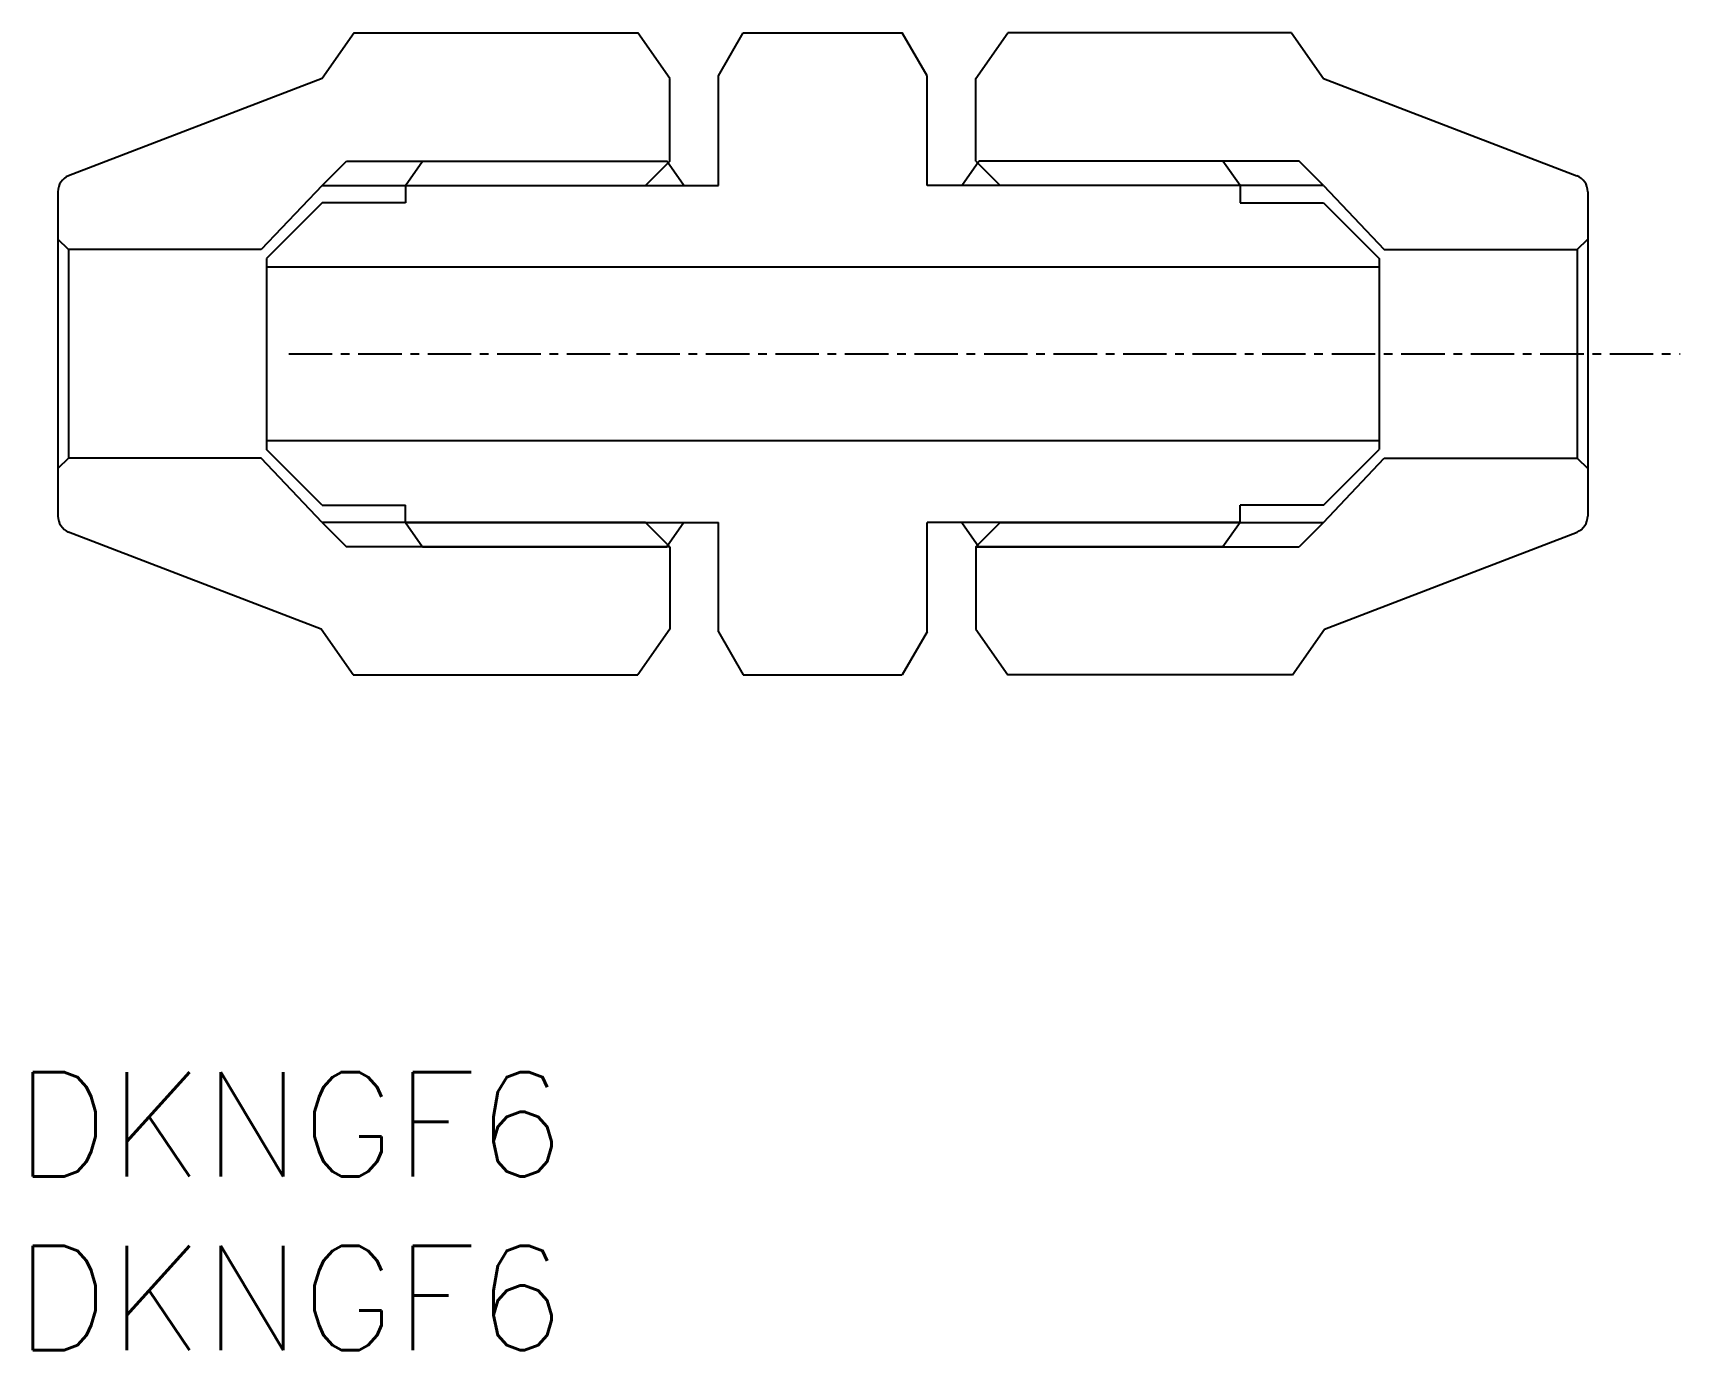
# Model space of a CAD drawing. Extents: x 126.1 to 173.5, y 78 to 115.9.
import ezdxf
from ezdxf.enums import TextEntityAlignment as Align

# ---------------------------------------------------------------- set-up
doc = ezdxf.new("R2010")
doc.units = 0
doc.linetypes.add('CENTER', pattern=[2, 1.25, -0.25, 0.25, -0.25])
doc.layers.get('0').update_dxf_attribs({"linetype": 'CONTINUOUS'})
doc.layers.add('CENTER', color=1, linetype='CENTER')
doc.styles.get("Standard").update_dxf_attribs({"font": 'txt.shx', "bigfont": 'extfont.shx'})

msp = doc.modelspace()

# ---------------------------------------------------------------- linework, layer by layer
at = {"color": 7, "linetype": 'CONTINUOUS'}
for p, q in [((135.369, 115.918), (134.449, 114.603)), ((135.369, 115.918), (143.528, 115.918)), ((144.449, 114.603), (143.528, 115.918)), ((145.849, 114.678), (146.563, 115.916)), ((146.563, 115.916), (151.134, 115.916)), ((151.849, 114.678), (151.134, 115.916)), ((153.249, 114.603), (154.169, 115.918)), ((162.328, 115.918), (154.169, 115.918)), ((162.328, 115.918), (163.249, 114.603)), ((145.849, 111.53), (145.849, 114.678)), ((151.849, 111.53), (151.849, 114.678)), ((151.849, 111.53), (151.849, 114.678)), ((134.449, 114.603), (127.156, 111.808)), ((144.449, 112.23), (144.449, 114.603)), ((153.249, 112.23), (153.249, 114.603)), ((163.249, 114.603), (170.541, 111.808)), ((134.449, 111.53), (135.149, 112.23)), ((136.849, 111.53), (137.339, 112.23)), ((137.339, 112.23), (144.359, 112.23)), ((144.449, 112.23), (143.749, 111.53)), ((144.849, 111.53), (144.359, 112.23)), ((152.849, 111.53), (153.339, 112.23)), ((153.249, 112.23), (153.949, 111.53)), ((160.359, 112.23), (153.339, 112.23)), ((160.849, 111.53), (160.359, 112.23)), ((163.249, 111.53), (162.549, 112.23)), ((126.849, 111.347), (126.849, 102.013)), ((134.449, 111.53), (132.699, 109.68)), ((134.449, 111.53), (143.749, 111.53)), ((136.849, 111.53), (136.849, 111.03)), ((136.849, 111.53), (145.849, 111.53)), ((160.849, 111.53), (151.849, 111.53)), ((163.249, 111.53), (153.949, 111.53)), ((160.849, 111.53), (160.849, 111.03)), ((163.249, 111.53), (164.999, 109.68)), ((170.849, 111.347), (170.849, 102.013)), ((134.449, 111.03), (132.849, 109.43)), ((136.849, 111.03), (134.449, 111.03)), ((160.849, 111.03), (163.249, 111.03)), ((163.249, 111.03), (164.849, 109.43)), ((127.149, 109.68), (126.849, 109.98)), ((170.549, 109.68), (170.849, 109.98)), ((127.149, 109.68), (127.149, 103.68)), ((132.699, 109.68), (127.149, 109.68)), ((164.999, 109.68), (170.549, 109.68)), ((170.549, 109.68), (170.549, 103.68)), ((132.849, 109.43), (132.849, 103.93)), ((164.849, 109.18), (132.849, 109.18)), ((164.849, 109.43), (164.849, 103.93)), ((164.849, 104.18), (132.849, 104.18)), ((134.449, 102.33), (132.849, 103.93)), ((163.249, 102.33), (164.849, 103.93)), ((127.149, 103.68), (126.849, 103.38)), ((132.699, 103.68), (127.149, 103.68)), ((134.449, 101.83), (132.699, 103.68)), ((163.249, 101.83), (164.999, 103.68)), ((164.999, 103.68), (170.549, 103.68)), ((170.549, 103.68), (170.849, 103.38)), ((134.449, 102.33), (136.849, 102.33)), ((136.849, 101.83), (136.849, 102.33)), ((160.849, 101.83), (160.849, 102.33)), ((163.249, 102.33), (160.849, 102.33)), ((134.422, 98.757), (127.155, 101.551)), ((143.749, 101.83), (134.449, 101.83)), ((134.449, 101.83), (135.149, 101.13)), ((136.849, 101.83), (137.339, 101.13)), ((136.849, 101.83), (145.849, 101.83)), ((144.449, 101.13), (143.749, 101.83)), ((144.849, 101.83), (144.359, 101.13)), ((145.849, 98.678), (145.849, 101.83)), ((160.849, 101.83), (151.849, 101.83)), ((151.849, 98.678), (151.849, 101.83)), ((151.849, 98.678), (151.849, 101.83)), ((152.849, 101.83), (153.339, 101.13)), ((153.249, 101.13), (153.949, 101.83)), ((153.949, 101.83), (163.249, 101.83)), ((160.849, 101.83), (160.359, 101.13)), ((163.249, 101.83), (162.549, 101.13)), ((163.275, 98.757), (170.542, 101.551)), ((137.339, 101.13), (144.359, 101.13)), ((144.449, 101.13), (144.449, 98.757)), ((153.249, 101.13), (153.249, 98.757)), ((160.359, 101.13), (153.339, 101.13)), ((135.343, 97.442), (134.422, 98.757)), ((144.449, 98.757), (143.528, 97.442)), ((145.849, 98.678), (146.563, 97.441)), ((151.849, 98.678), (151.134, 97.441)), ((153.249, 98.757), (154.169, 97.442)), ((162.355, 97.442), (163.275, 98.757)), ((135.343, 97.442), (143.528, 97.442)), ((146.563, 97.441), (151.134, 97.441)), ((162.355, 97.442), (154.169, 97.442))]:
    msp.add_line(p, q, dxfattribs=at)
at = {"color": 3, "linetype": 'CONTINUOUS'}
for p, q in [((135.149, 112.23), (144.359, 112.23)), ((162.549, 112.23), (153.339, 112.23)), ((144.449, 101.13), (135.149, 101.13)), ((153.249, 101.13), (162.549, 101.13))]:
    msp.add_line(p, q, dxfattribs=at)
at = {"color": 7, "linetype": 'CONTINUOUS'}
for centre, start, end in [((127.349, 111.347), 112.6616, 180), ((170.349, 111.347), 0, 67.3384), ((127.349, 102.013), 180, 247.2602), ((170.349, 102.013), 292.7398, 0)]:
    msp.add_arc(centre, 0.5, start, end, dxfattribs=at)
at = {"layer": 'CENTER', "color": 1, "linetype": 'CENTER'}
msp.add_line((133.486, 106.68), (173.506, 106.68), dxfattribs=at)

# ---------------------------------------------------------------- texts
at = {"color": 7, "linetype": 'CONTINUOUS'}
for p in [(125.616, 84.509), (125.616, 79.509)]:
    msp.add_text('DKNGF6', height=3, dxfattribs=at).set_placement(p, align=Align.MIDDLE_LEFT)

doc.saveas('drawing.dxf')
